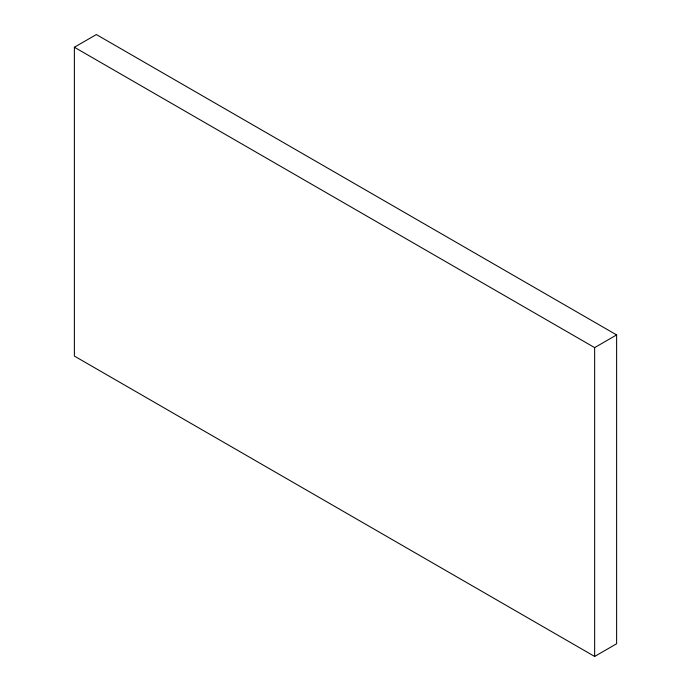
<?xml version="1.0" encoding="UTF-8"?>
<svg xmlns="http://www.w3.org/2000/svg" width="691" height="691" viewBox="0 0 691 691"><rect width="100%" height="100%" fill="white"/><g stroke="black" fill="none" stroke-linecap="round" stroke-linejoin="round"><path stroke-width="1.04" d="M74.378 47.238L96.36 34.55L616.622 334.919L616.622 643.762L594.64 656.45L74.378 356.081L74.378 47.238L594.64 347.616L616.622 334.919M594.64 347.616L594.64 656.45"/></g></svg>
